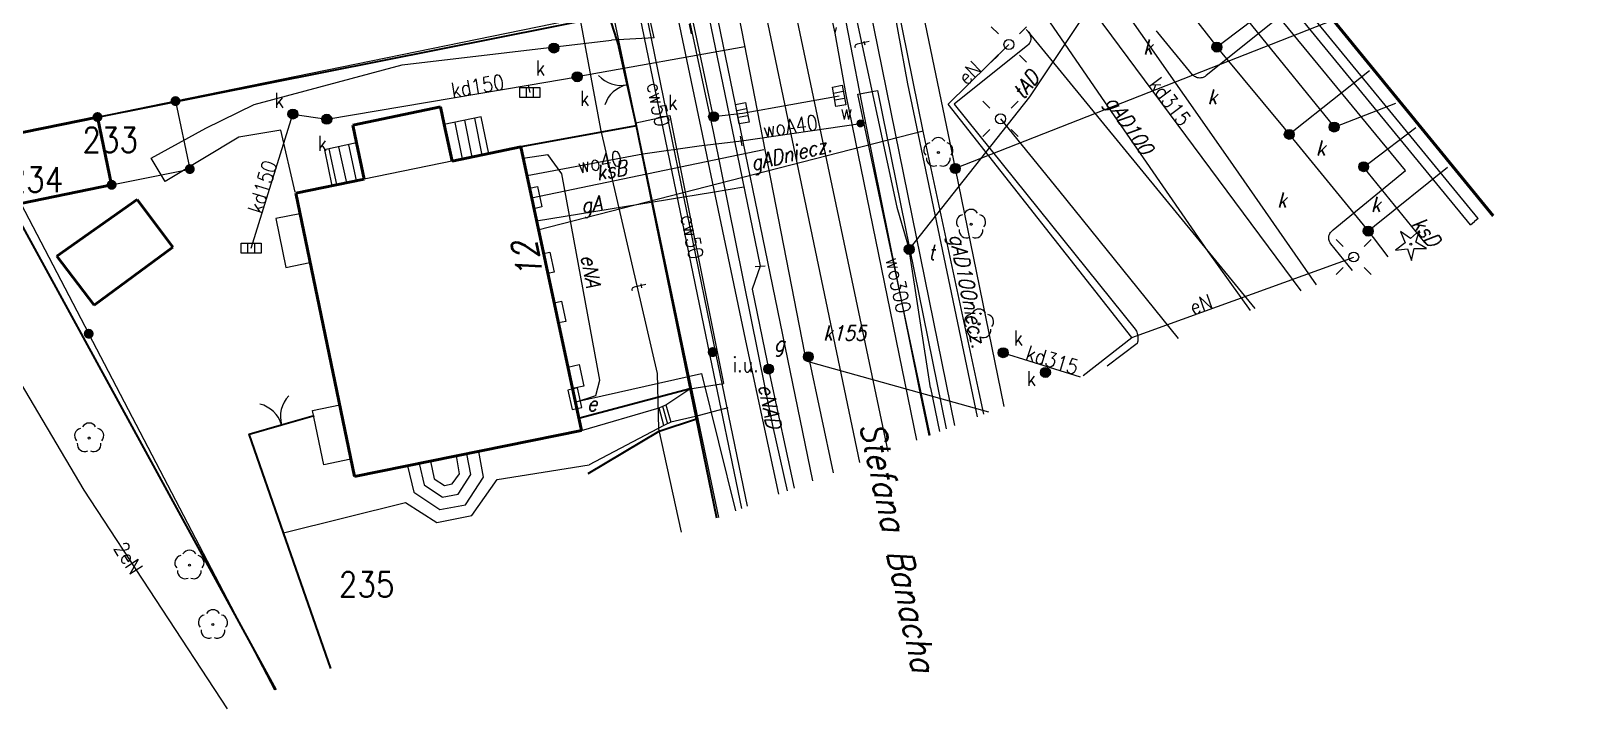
# Model space of a CAD drawing. Header units: metres. Extents: x 6548154 to 6548408, y 5572968 to 5573189.
# Drawn here: x 6548202.4 to 6548280.7, y 5572977.4 to 5573011.4 of the extents above; entities that cross this region are included whole.
import ezdxf
from ezdxf.enums import TextEntityAlignment as Align

# ---------------------------------------------------------------- set-up
doc = ezdxf.new("R2010")
doc.units = ezdxf.units.M
doc.header["$MEASUREMENT"] = 0
for name, color, linetype, lineweight in [('905-Brama w ogrodzeniu', 7, 'Continuous', 15), ('BUIB - Inna budowla', 7, 'Continuous', 15), ('BUUD - Ściana oporowa - symbol', 7, 'Continuous', 15), ('EGBADR_O - Numer porządkowy', 7, 'Continuous', 15), ('EGBB01 - Budynek', 7, 'Continuous', 15), ('EGBC - Część budynku wyodrębniona ze względu na liczbę kondygnacji naziemnych', 7, 'Continuous', 15), ('EGBD - Działka ewidencyjna', 7, 'Continuous', 15), ('EGBD_O - Działka ewidencyjna', 7, 'Continuous', 15), ('EGBP04 - Punkt graniczny niestabilizowany dokładny', 7, 'Continuous', 15), ('EGBP04 - Punkt graniczny stabilizowany trwale dokładny', 7, 'Continuous', 15), ('EGBS - Schody', 7, 'Continuous', 15), ('KTCR - Chodnik', 7, 'Continuous', 15), ('KTJZ - Jezdnia', 7, 'Continuous', 15), ('KTKR - Krawężnik', 7, 'Continuous', 15), ('KTOK - Ogrodzenie trwałe', 7, 'Continuous', 15), ('KTUL01 - Nazwa ulicy', 7, 'Continuous', 15), ('OBOP01 - Drzewo iglaste', 7, 'Continuous', 15), ('OBOP02 - Drzewo liściaste', 7, 'Continuous', 15), ('SUPC - Przewód ciepłowniczy', 7, 'Continuous', 15), ('SUPC_O - Przewód ciepłowniczy - opis', 7, 'Continuous', 15), ('SUPE - Przewód elektroenergetyczny', 7, 'Continuous', 15), ('SUPE_O - Przewód elektroenergetyczny - opis', 7, 'Continuous', 15), ('SUPG - Przewód gazowy', 7, 'Continuous', 15), ('SUPG_O - Przewód gazowy - opis', 7, 'Continuous', 15), ('SUPK - Przewód kanalizacyjny', 7, 'Continuous', 15), ('SUPK_O - Przewód kanalizacyjny - opis', 7, 'Continuous', 15), ('SUPT - Przewód telekomunikacyjny', 7, 'Continuous', 15), ('SUPT_O - Przewód telekomunikacyjny - opis', 7, 'Continuous', 15), ('SUPW - Przewód wodociągowy', 7, 'Continuous', 15), ('SUPW_O - Przewód wodociągowy - opis', 7, 'Continuous', 15), ('SUSM01 - Latarnia', 7, 'Continuous', 15), ('SUSM04_E - Słup', 7, 'Continuous', 15), ('SUUS05 - Kratka ściekowa', 7, 'Continuous', 15), ('SUUS18 - Szafa elektroenergetyczna', 7, 'Continuous', 15), ('SUUS22_G - Właz - opis', 7, 'Continuous', 15), ('SUUS22_G - Właz okrągły', 7, 'Continuous', 15), ('SUUS22_K - Właz - opis', 7, 'Continuous', 15), ('SUUS22_K - Właz okrągły', 7, 'Continuous', 15), ('SUUS22_T - Właz - opis', 7, 'Continuous', 15), ('SUUS22_T - Właz okrągły', 7, 'Continuous', 15), ('SUUS25_W - Zasuwa lub zawór', 7, 'Continuous', 15), ('SUUS25_W - Zasuwa lub zawór - opis', 7, 'Continuous', 15), ('SUUS31 - Inne urządzenie techniczne - opis', 7, 'Continuous', 15), ('SUUS31 - Inne urządzenie techniczne - symbol', 7, 'Continuous', 15), ('SUXG - Punkt zmiany cech lub źródła danych o położeniu przewodu', 7, 'Continuous', 15), ('SUXW - Punkt zmiany cech lub źródła danych o położeniu przewodu', 7, 'Continuous', 15)]:
    doc.layers.add(name, color=color, linetype=linetype, lineweight=lineweight)
doc.styles.get("Standard").update_dxf_attribs({"font": 'txt.shx', "width": 0.75})

# ---------------------------------------------------------------- blocks, each defined once
blk = doc.blocks.new('905')
at = {"color": 0, "linetype": 'Continuous', "lineweight": 15}
for centre, start, end in [((-1.5, 0), 0, 60), ((1.5, 0), 120, 180)]:
    blk.add_arc(centre, 1.5, start, end, dxfattribs=at)
blk = doc.blocks.new('EGBP04_03')
at = {"layer": 'EGBP04 - Punkt graniczny niestabilizowany dokładny', "linetype": 'Continuous', "lineweight": 15}
h = blk.add_hatch(color=7, dxfattribs=at)
edge = h.paths.add_edge_path()
edge.add_arc((0, 0), 0.5, 0, 360)
h = blk.add_hatch(color=96, dxfattribs=at)
edge = h.paths.add_edge_path()
edge.add_arc((0, 0), 0.09, 0, 360)
blk = doc.blocks.new('EGBP04_02')
at = {"layer": 'EGBP04 - Punkt graniczny stabilizowany trwale dokładny', "linetype": 'Continuous', "lineweight": 18}
h = blk.add_hatch(color=7, dxfattribs=at)
edge = h.paths.add_edge_path()
edge.add_arc((0, 0), 0.5, 0, 360)
at = {"layer": 'EGBP04 - Punkt graniczny stabilizowany trwale dokładny', "color": 96, "linetype": 'Continuous', "lineweight": 18}
blk.add_circle((0, 0), 0.5, dxfattribs=at)
blk = doc.blocks.new('OBOP02_01')
at = {"layer": 'OBOP02 - Drzewo liściaste', "color": 96, "linetype": 'Continuous', "lineweight": 18}
blk.add_circle((0, 0), 0.1, dxfattribs=at)
for centre, start, end in [((-0.713292, 0.231763), 102.14713, 221.85287), ((0, 0.75), 30.14713, 149.85287), ((0.713292, 0.231763), 318.14713, 77.85287), ((-0.440839, -0.606763), 174.14713, 293.85287), ((0.440839, -0.606763), 246.14713, 5.85287)]:
    blk.add_arc(centre, 0.75, start, end, dxfattribs=at)
blk = doc.blocks.new('SUSM01')
at = {"layer": 'SUSM01 - Latarnia', "color": 7, "linetype": 'Continuous', "lineweight": 18}
for p, q in [((-1.767767, 1.767767), (-1.06066, 1.06066)), ((1.06066, 1.06066), (1.767767, 1.767767)), ((-1.767767, -1.767767), (-1.06066, -1.06066)), ((1.06066, -1.06066), (1.767767, -1.767767))]:
    blk.add_line(p, q, dxfattribs=at)
blk.add_circle((0, 0), 0.5, dxfattribs=at)
blk = doc.blocks.new('SUSM04_E')
at = {"layer": 'SUSM04_E - Słup', "color": 7, "linetype": 'Continuous', "lineweight": 18}
blk.add_circle((0, 0), 0.5, dxfattribs=at)
blk = doc.blocks.new('OBOP01_01')
at = {"layer": 'OBOP01 - Drzewo iglaste', "color": 96, "linetype": 'Continuous', "lineweight": 18, "flags": 128}
blk.add_lwpolyline([(0.884136, 1.380501), (-0.030797, 0.563971), (-1.031722, 1.272469), (-0.550182, 0.144665), (-1.525693, -0.598437), (-0.307362, -0.458824), (0.088436, -1.619499), (0.354882, -0.422491), (1.581168, -0.415753), (0.525277, 0.207879), (0.884136, 1.380501)], close=True, dxfattribs=at)
at = {"layer": 'OBOP01 - Drzewo iglaste', "color": 96, "linetype": 'Continuous', "lineweight": 18}
blk.add_circle((0, 0), 0.1, dxfattribs=at)
blk = doc.blocks.new('SUUS05')
at = {"layer": 'SUUS05 - Kratka ściekowa', "color": 7, "linetype": 'Continuous', "lineweight": 18, "flags": 128}
blk.add_lwpolyline([(1, 0.5), (1, -0.5), (-1, -0.5), (-1, 0.5), (1, 0.5)], close=True, dxfattribs=at)
for points in [[(-0.35, 0.5), (-0.35, -0.5)], [(0.35, 0.5), (0.35, -0.5)]]:
    blk.add_lwpolyline(points, dxfattribs=at)
blk = doc.blocks.new('SUUS22_01')
at = {"layer": 'SUUS22_K - Właz okrągły', "linetype": 'Continuous', "lineweight": 18}
h = blk.add_hatch(color=7, dxfattribs=at)
edge = h.paths.add_edge_path()
edge.add_arc((0, 0), 0.5, 0, 360)
at = {"layer": 'SUUS22_K - Właz okrągły', "color": 7, "linetype": 'Continuous', "lineweight": 18}
blk.add_circle((0, 0), 0.5, dxfattribs=at)
blk = doc.blocks.new('SUUS25')
at = {"layer": 'SUUS25_W - Zasuwa lub zawór', "linetype": 'Continuous', "lineweight": 15}
h = blk.add_hatch(color=7, dxfattribs=at)
edge = h.paths.add_edge_path()
edge.add_arc((0, 0), 0.4, 0, 360)
blk = doc.blocks.new('SUXX_01_1')
at = {"layer": 'SUXG - Punkt zmiany cech lub źródła danych o położeniu przewodu', "color": 7, "linetype": 'Continuous', "lineweight": 18}
blk.add_line((0, -0.5), (0, 0.5), dxfattribs=at)
blk = doc.blocks.new('SUXX_01_2')
at = {"layer": 'SUXW - Punkt zmiany cech lub źródła danych o położeniu przewodu', "color": 7, "linetype": 'Continuous', "lineweight": 18}
blk.add_line((0, -0.5), (0, 0.5), dxfattribs=at)
blk = doc.blocks.new('SUUS18_01')
at = {"layer": 'SUUS18 - Szafa elektroenergetyczna', "color": 7, "linetype": 'Continuous', "lineweight": 18}
for p, q in [((1, 0.5), (-1, 0.5)), ((-1, 0.5), (-1, -0.5)), ((1, -0.5), (1, 0.5)), ((-1, -0.5), (1, -0.5))]:
    blk.add_line(p, q, dxfattribs=at)
blk = doc.blocks.new('SUUS22_01_2')
at = {"layer": 'SUUS22_T - Właz okrągły', "linetype": 'Continuous', "lineweight": 18}
h = blk.add_hatch(color=7, dxfattribs=at)
edge = h.paths.add_edge_path()
edge.add_arc((0, 0), 0.5, 0, 360)
at = {"layer": 'SUUS22_T - Właz okrągły', "color": 7, "linetype": 'Continuous', "lineweight": 18}
blk.add_circle((0, 0), 0.5, dxfattribs=at)
blk = doc.blocks.new('SUUS22_01_3')
at = {"layer": 'SUUS22_G - Właz okrągły', "linetype": 'Continuous', "lineweight": 18}
h = blk.add_hatch(color=7, dxfattribs=at)
edge = h.paths.add_edge_path()
edge.add_arc((0, 0), 0.5, 0, 360)
at = {"layer": 'SUUS22_G - Właz okrągły', "color": 7, "linetype": 'Continuous', "lineweight": 18}
blk.add_circle((0, 0), 0.5, dxfattribs=at)
blk = doc.blocks.new('SUUS31')
at = {"layer": 'SUUS31 - Inne urządzenie techniczne - symbol', "linetype": 'Continuous', "lineweight": 15}
h = blk.add_hatch(color=7, dxfattribs=at)
edge = h.paths.add_edge_path()
edge.add_arc((0, 0), 0.5, 0, 360)

msp = doc.modelspace()

# ---------------------------------------------------------------- linework, layer by layer
at = {"layer": '905-Brama w ogrodzeniu', "color": 7, "linetype": 'Continuous', "lineweight": 35, "flags": 128}
msp.add_lwpolyline([(6548232.73, 5573006.8), (6548231.87, 5573010.62)], dxfattribs=at)
at = {"layer": 'BUIB - Inna budowla', "color": 7, "linetype": 'Continuous', "lineweight": 18, "flags": 128}
for points in [[(6548227.4, 5573003.52), (6548227.8, 5573003.61), (6548228.02, 5573002.58), (6548227.62, 5573002.49), (6548227.4, 5573003.52)], [(6548228.1, 5573000.25), (6548228.41, 5573000.32), (6548228.63, 5572999.31), (6548228.32, 5572999.24), (6548228.1, 5573000.25)], [(6548228.63, 5572997.77), (6548229, 5572997.85), (6548229.22, 5572996.84), (6548228.85, 5572996.76), (6548228.63, 5572997.77)], [(6548229.32, 5572994.55), (6548229.89, 5572994.67), (6548230.12, 5572993.59), (6548229.55, 5572993.47), (6548229.32, 5572994.55)], [(6548217.88, 5572992.65), (6548218.44, 5572989.93), (6548217.08, 5572989.65), (6548216.52, 5572992.37), (6548217.88, 5572992.65)]]:
    msp.add_lwpolyline(points, close=True, dxfattribs=at)
at = {"layer": 'BUUD - Ściana oporowa - symbol', "color": 0, "linetype": 'Continuous', "lineweight": 18}
for q in [(6548251.34, 5573030), (6548274.785, 5573001.848)]:
    msp.add_line((6548274.592, 5573001.689), q, dxfattribs=at)
at = {"layer": 'BUUD - Ściana oporowa - symbol', "color": 0, "lineweight": 18}
for q in [(6548252.045, 5573029.929), (6548274.785, 5573001.848)]:
    msp.add_line((6548274.978, 5573002.006), q, dxfattribs=at)
at = {"layer": 'EGBB01 - Budynek', "color": 7, "linetype": 'Continuous', "lineweight": 50, "flags": 128}
for points in [[(6548244.44, 5573040.42), (6548275.733, 5573002.133)], [(6548218.53, 5573006.68), (6548222.94, 5573007.61)], [(6548222.94, 5573007.61), (6548223.12, 5573006.72)], [(6548200.21, 5573005.96), (6548205.73, 5573007.09)], [(6548205.73, 5573007.09), (6548206.44, 5573003.69)], [(6548218.72, 5573005.79), (6548218.53, 5573006.68)], [(6548223.12, 5573006.72), (6548223.52, 5573004.88)], [(6548219.1, 5573003.97), (6548218.72, 5573005.79)], [(6548223.52, 5573004.88), (6548226.96, 5573005.59)], [(6548226.96, 5573005.59), (6548230, 5572991.36)], [(6548206.44, 5573003.69), (6548201.88, 5573002.76)], [(6548215.67, 5573003.28), (6548219.1, 5573003.97)], [(6548203.69, 5573000.12), (6548207.72, 5573002.96)], [(6548207.72, 5573002.96), (6548209.51, 5573000.57)], [(6548218.62, 5572989.06), (6548215.67, 5573003.28)], [(6548209.51, 5573000.57), (6548205.56, 5572997.66)], [(6548205.56, 5572997.66), (6548203.69, 5573000.12)], [(6548230, 5572991.36), (6548218.62, 5572989.06)]]:
    msp.add_lwpolyline(points, dxfattribs=at)
at = {"layer": 'EGBC - Część budynku wyodrębniona ze względu na liczbę kondygnacji naziemnych', "color": 7, "linetype": 'Continuous', "lineweight": 18, "flags": 128}
msp.add_lwpolyline([(6548223.59, 5573004.89), (6548219.1, 5573003.97)], dxfattribs=at)
at = {"layer": 'EGBD - Działka ewidencyjna', "color": 96, "linetype": 'Continuous', "lineweight": 18, "flags": 128}
for points in [[(6548324.1, 5573034.1), (6548248.75, 5573004.51)], [(6548244.83, 5573023.35), (6548248.75, 5573004.51)], [(6548231.55, 5573012.36), (6548209.64, 5573007.89)], [(6548231.55, 5573012.36), (6548236.882, 5572987.007)], [(6548209.64, 5573007.89), (6548205.73, 5573007.09)], [(6548209.64, 5573007.89), (6548210.36, 5573004.48)], [(6548200.21, 5573005.96), (6548205.73, 5573007.09)], [(6548206.44, 5573003.69), (6548210.36, 5573004.48)], [(6548248.75, 5573004.51), (6548251.183, 5572992.575)], [(6548201.88, 5573002.76), (6548206.44, 5573003.69)], [(6548201.88, 5573002.76), (6548205.29, 5572996.22)], [(6548214.623, 5572978.341), (6548205.29, 5572996.22)]]:
    msp.add_lwpolyline(points, dxfattribs=at)
at = {"layer": 'EGBS - Schody', "color": 7, "linetype": 'Continuous', "lineweight": 18}
for p, q in [((6548224.97, 5573007.1), (6548223.12, 5573006.72)), ((6548223.12, 5573006.72), (6548223.52, 5573004.88)), ((6548223.65, 5573006.82), (6548224.02, 5573004.99)), ((6548224.14, 5573006.93), (6548224.51, 5573005.08)), ((6548224.63, 5573007.03), (6548225, 5573005.18)), ((6548225.35, 5573005.25), (6548224.97, 5573007.1)), ((6548218.72, 5573005.79), (6548217.11, 5573005.45)), ((6548217.11, 5573005.45), (6548217.49, 5573003.64)), ((6548217.33, 5573005.49), (6548217.72, 5573003.7)), ((6548217.82, 5573005.6), (6548218.21, 5573003.79)), ((6548218.31, 5573005.7), (6548218.7, 5573003.9)), ((6548219.1, 5573003.97), (6548218.72, 5573005.79)), ((6548223.52, 5573004.88), (6548225.35, 5573005.25)), ((6548217.49, 5573003.64), (6548219.1, 5573003.97)), ((6548215.88, 5573002.24), (6548214.67, 5573002)), ((6548214.67, 5573002), (6548215.17, 5572999.55)), ((6548216.38, 5572999.8), (6548215.88, 5573002.24)), ((6548215.17, 5572999.55), (6548216.38, 5572999.8)), ((6548233.9, 5572992.5), (6548234.23, 5572992.66)), ((6548234.06, 5572992.58), (6548234.31, 5572991.7)), ((6548234.23, 5572992.66), (6548234.49, 5572991.78)), ((6548234.13, 5572991.61), (6548233.9, 5572992.5)), ((6548234.49, 5572991.78), (6548234.13, 5572991.61)), ((6548224.45, 5572989.16), (6548224.26, 5572990.2)), ((6548225.08, 5572989.03), (6548224.85, 5572990.32)), ((6548221.28, 5572989.6), (6548221.59, 5572988.28)), ((6548221.87, 5572989.72), (6548222.12, 5572988.65)), ((6548222.43, 5572989.83), (6548222.61, 5572988.95)), ((6548223.89, 5572989.19), (6548223.74, 5572990.09)), ((6548222.12, 5572988.65), (6548223.03, 5572988.03)), ((6548222.61, 5572988.95), (6548223.13, 5572988.61)), ((6548223.13, 5572988.61), (6548223.52, 5572988.69)), ((6548223.52, 5572988.69), (6548223.89, 5572989.19)), ((6548223.82, 5572988.18), (6548224.45, 5572989.16)), ((6548224.19, 5572987.64), (6548225.08, 5572989.03)), ((6548221.59, 5572988.28), (6548222.9, 5572987.4)), ((6548223.02, 5572988.03), (6548223.82, 5572988.18)), ((6548222.9, 5572987.4), (6548224.19, 5572987.64))]:
    msp.add_line(p, q, dxfattribs=at)
at = {"layer": 'KTCR - Chodnik', "color": 7, "linetype": 'Continuous', "lineweight": 18, "flags": 128}
for points in [[(6548233.65, 5573011.06), (6548228.9, 5573032.17), (6548227.33, 5573031.72)], [(6548245.39, 5573014.06), (6548246.36, 5573008.76), (6548249.845, 5572992.054)], [(6548233.65, 5573011.06), (6548231.5, 5573010.95)], [(6548247.482, 5572991.134), (6548243.86, 5573008.24), (6548244.84, 5573008.42)], [(6548244.84, 5573008.42), (6548248.297, 5572991.451)], [(6548232.73, 5573006.8), (6548234.44, 5573007.17), (6548237.12, 5572993.72)], [(6548230, 5572991.36), (6548233.9, 5572992.5), (6548234.23, 5572992.66), (6548235.43, 5572993.46), (6548237.12, 5572993.72)], [(6548237.35, 5572992.51), (6548235.72, 5572992.07), (6548234.49, 5572991.78), (6548234.13, 5572991.61), (6548230.38, 5572989.64)], [(6548215.06, 5572986.23), (6548221.18, 5572987.75), (6548222.75, 5572986.76), (6548224.5, 5572987.1), (6548225.78, 5572988.91), (6548230.38, 5572989.64)]]:
    msp.add_lwpolyline(points, dxfattribs=at)
at = {"layer": 'KTJZ - Jezdnia', "color": 7, "linetype": 'Continuous', "lineweight": 18, "flags": 128}
for points in [[(6548242.72, 5573011.29), (6548240.77, 5573020.24)], [(6548263.781, 5572997.48), (6548252.41, 5573011.38)], [(6548215.65, 5573003.33), (6548214.92, 5573006.43), (6548212.81, 5573006.08), (6548209.13, 5573003.86), (6548208.42, 5573005.02), (6548211.17, 5573006.54), (6548213.59, 5573007.72), (6548221.01, 5573009.71), (6548231.5, 5573010.95)]]:
    msp.add_lwpolyline(points, dxfattribs=at)
at = {"layer": 'KTKR - Krawężnik', "color": 7, "linetype": 'Continuous', "lineweight": 25, "flags": 128}
for points in [[(6548209.801, 5573144.595), (6548212.23, 5573132.49), (6548213.21, 5573127.64), (6548215.7, 5573115.35), (6548217.46, 5573105.8), (6548223.02, 5573079.32), (6548229.56, 5573047.43), (6548235.45, 5573018.72), (6548241.592, 5572988.841)], [(6548268.674, 5572999.385), (6548267.58, 5573000.73), (6548267.55, 5573000.78), (6548267.52, 5573000.84), (6548267.5, 5573000.89), (6548267.48, 5573000.95), (6548267.48, 5573001.01), (6548267.48, 5573001.08), (6548267.49, 5573001.14), (6548267.51, 5573001.2), (6548267.54, 5573001.25), (6548267.57, 5573001.3), (6548267.61, 5573001.35), (6548267.65, 5573001.39), (6548267.7, 5573001.43), (6548271.32, 5573004.41), (6548265, 5573012.1), (6548261.33, 5573009.17), (6548261.28, 5573009.13), (6548261.24, 5573009.1), (6548261.18, 5573009.08), (6548261.13, 5573009.06), (6548261.07, 5573009.05), (6548261.01, 5573009.04), (6548260.95, 5573009.05), (6548260.89, 5573009.06), (6548260.84, 5573009.08), (6548260.79, 5573009.1), (6548260.74, 5573009.13), (6548260.69, 5573009.17), (6548260.65, 5573009.21), (6548258.91, 5573011.33), (6548258.87, 5573011.37), (6548258.84, 5573011.42)], [(6548242.72, 5573011.29), (6548242.8, 5573011.59)], [(6548252.3, 5573011.48), (6548252.41, 5573011.38), (6548252.44, 5573011.34), (6548252.47, 5573011.29), (6548252.49, 5573011.24), (6548252.51, 5573011.19), (6548252.52, 5573011.14), (6548252.53, 5573011.09), (6548252.53, 5573011.03), (6548252.53, 5573010.98), (6548252.52, 5573010.92), (6548252.5, 5573010.87), (6548252.48, 5573010.82), (6548252.45, 5573010.78), (6548252.42, 5573010.73), (6548252.39, 5573010.69), (6548248.7, 5573007.73), (6548257.77, 5572996.45), (6548257.8, 5572996.4), (6548257.83, 5572996.35), (6548257.85, 5572996.3), (6548257.87, 5572996.24), (6548257.89, 5572996.19), (6548257.9, 5572996.13), (6548257.91, 5572996.07), (6548257.91, 5572996.02), (6548257.91, 5572995.96), (6548257.91, 5572995.9), (6548257.9, 5572995.84), (6548257.89, 5572995.79), (6548257.87, 5572995.73), (6548256.358, 5572994.59)], [(6548246.818, 5572990.876), (6548243.3, 5573008.12), (6548242.72, 5573011.29)]]:
    msp.add_lwpolyline(points, dxfattribs=at)
at = {"layer": 'KTOK - Ogrodzenie trwałe', "color": 7, "linetype": 'Continuous', "lineweight": 35, "flags": 128}
for points in [[(6548205.73, 5573007.09), (6548231.37, 5573012.18)], [(6548231.37, 5573012.18), (6548231.87, 5573010.62)], [(6548232.76, 5573006.65), (6548226.96, 5573005.59)], [(6548236.796, 5572986.974), (6548235.51, 5572993.24), (6548232.73, 5573006.8)], [(6548201.4, 5573002.64), (6548214.679, 5572978.362)], [(6548229.86, 5572991.99), (6548235.46, 5572993.47)], [(6548217.433, 5572979.435), (6548215.06, 5572986.23), (6548213.33, 5572991.18), (6548214.96, 5572991.65), (6548216.59, 5572992.12)], [(6548230.34, 5572989.21), (6548233.9, 5572991.34), (6548235.77, 5572991.96)]]:
    msp.add_lwpolyline(points, dxfattribs=at)
at = {"layer": 'SUPC - Przewód ciepłowniczy', "color": 212, "linetype": 'Continuous', "lineweight": 18, "flags": 128}
for points in [[(6548238.044, 5572987.46), (6548236.46, 5572995.11), (6548232.41, 5573014.73), (6548232.3, 5573015.26), (6548232.17, 5573015.76), (6548231.97, 5573016.66), (6548231.85, 5573017.28)], [(6548238.33, 5572987.571), (6548236.76, 5572995.18), (6548232.8, 5573014.55), (6548232.69, 5573015.04), (6548232.56, 5573015.54), (6548232.23, 5573017.03), (6548232.15, 5573017.39)]]:
    msp.add_lwpolyline(points, dxfattribs=at)
at = {"layer": 'SUPE - Przewód elektroenergetyczny', "color": 1, "linetype": 'Continuous', "lineweight": 18, "flags": 128}
for points in [[(6548224.52, 5573061.62), (6548225.94, 5573054.09), (6548227.55, 5573046.05), (6548228.43, 5573045.67), (6548228.75, 5573045.53), (6548228.46, 5573045.33), (6548227.82, 5573044.89), (6548232.74, 5573022.14), (6548234.76, 5573013.25), (6548235.07, 5573012.78), (6548235.28, 5573012.49), (6548235.06, 5573012.22), (6548234.85, 5573011.97), (6548238.28, 5572995.63), (6548239.883, 5572988.176)], [(6548171.706, 5573014.714), (6548174.81, 5573017.16), (6548179.09, 5573020.5), (6548183.51, 5573023.95), (6548189.71, 5573018.73), (6548197.31, 5573006.75), (6548197.32, 5573004.55), (6548197.92, 5573001.87), (6548200.22, 5572996.51), (6548205.04, 5572988.37), (6548212.23, 5572977.409)], [(6548257.6, 5572996.04), (6548248.4, 5573007.74), (6548251.44, 5573010.73)], [(6548251.02, 5573007), (6548253.92, 5573003.43), (6548259.929, 5572995.98)], [(6548227.07, 5573005.03), (6548228.31, 5573005.21)], [(6548229.66, 5572992.77), (6548230.73, 5572993.12), (6548230.92, 5572993.89), (6548229.02, 5573004.24), (6548228.31, 5573005.21)], [(6548255.16, 5572994.124), (6548257.6, 5572996.04), (6548268.73, 5573000.07)], [(6548229.7, 5572992.81), (6548236.02, 5572994.23), (6548237.722, 5572987.334)]]:
    msp.add_lwpolyline(points, dxfattribs=at)
at = {"layer": 'SUPG - Przewód gazowy', "color": 52, "linetype": 'Continuous', "lineweight": 18, "flags": 128}
for points in [[(6548250.18, 5572992.184), (6548249.95, 5572993.28), (6548247.13, 5573006.38), (6548243, 5573026.87), (6548235.48, 5573063.37), (6548231.88, 5573080.58), (6548229.14, 5573093.7), (6548222.02, 5573126.56), (6548221.17, 5573130.45), (6548217.645, 5573147.421)], [(6548231.74, 5573034.17), (6548234.26, 5573022.38), (6548237.3, 5573007.75), (6548238.97, 5572999.61)], [(6548252.33, 5573030.67), (6548244.79, 5573024.5), (6548255.9, 5573008.34), (6548261.42, 5573000.34), (6548263.54, 5572997.386)], [(6548247.13, 5573006.38), (6548227.82, 5573001.42)], [(6548227.75, 5573001.89), (6548236.58, 5573003.33), (6548238.15, 5573003.59)], [(6548238.97, 5572999.61), (6548238.56, 5572998.45), (6548239.31, 5572994.8), (6548239.39, 5572994.45)], [(6548239.39, 5572994.45), (6548239.45, 5572994.12), (6548240.661, 5572988.479)]]:
    msp.add_lwpolyline(points, dxfattribs=at)
at = {"layer": 'SUPK - Przewód kanalizacyjny', "color": 36, "linetype": 'Continuous', "lineweight": 18, "flags": 128}
for points in [[(6548212.674, 5573145.63), (6548218.66, 5573116.79), (6548224.93, 5573086.31), (6548230.41, 5573059.35), (6548233.23, 5573047.97), (6548233.78, 5573045.37), (6548245.37, 5572990.312)], [(6548243.966, 5572989.765), (6548231.84, 5573047.74), (6548227.96, 5573064.27), (6548225.66, 5573075.08), (6548219.34, 5573106.15), (6548213.24, 5573135.95), (6548211.372, 5573145.161)], [(6548229.06, 5573053.9), (6548229.19, 5573053.26), (6548237.18, 5573015.75), (6548237.24, 5573015.49), (6548241.18, 5572995.25), (6548241.21, 5572995.09)], [(6548242.35, 5573039.14), (6548253.42, 5573024.27), (6548253.67, 5573023.95), (6548253.92, 5573023.64), (6548267.5, 5573006.9), (6548267.75, 5573006.59)], [(6548229.91, 5573038.6), (6548229.99, 5573038.22), (6548236.6, 5573007.09)], [(6548241.37, 5573036.42), (6548241.61, 5573036.1), (6548250.27, 5573024.95), (6548250.51, 5573024.64), (6548250.77, 5573024.33), (6548254.02, 5573020.47), (6548254.28, 5573020.18), (6548254.53, 5573019.86), (6548257.77, 5573015.87), (6548258.02, 5573015.56), (6548258.26, 5573015.24), (6548261.63, 5573010.92), (6548261.87, 5573010.6), (6548262.12, 5573010.3), (6548265.24, 5573006.53), (6548265.5, 5573006.22), (6548265.75, 5573005.91), (6548269.21, 5573001.68), (6548269.46, 5573001.37), (6548269.7, 5573001.05), (6548270.444, 5573000.074)], [(6548254.08, 5573014.56), (6548266.082, 5572998.376)], [(6548261.87, 5573010.6), (6548262.19, 5573010.85), (6548266.02, 5573013.76)], [(6548238.19, 5573010.62), (6548229.79, 5573009.11)], [(6548217.23, 5573006.98), (6548227.33, 5573008.69), (6548229.79, 5573009.11)], [(6548265.5, 5573006.22), (6548265.81, 5573006.48), (6548269.53, 5573009.42)], [(6548227.33, 5573008.69), (6548227.41, 5573008.32)], [(6548236.63, 5573007.11), (6548238.07, 5573007.28), (6548242.92, 5573008.15)], [(6548267.75, 5573006.59), (6548268.13, 5573006.73), (6548270.85, 5573007.79)], [(6548213.43, 5573000.51), (6548215.53, 5573007.24)], [(6548215.53, 5573007.24), (6548217.23, 5573006.98)], [(6548269.23, 5573004.6), (6548269.56, 5573004.83), (6548271.84, 5573006.56)], [(6548227.5, 5573003.03), (6548239.15, 5573005.46)], [(6548272.304, 5573000.798), (6548269.47, 5573004.27), (6548269.23, 5573004.6)], [(6548269.46, 5573001.37), (6548269.78, 5573001.63), (6548273.44, 5573004.58)], [(6548241.38, 5572995.07), (6548242.629, 5572989.245)], [(6548251.15, 5572995.27), (6548255.009, 5572994.065)], [(6548250.435, 5572992.284), (6548241.63, 5572994.75), (6548241.25, 5572994.86)]]:
    msp.add_lwpolyline(points, dxfattribs=at)
at = {"layer": 'SUPT - Przewód telekomunikacyjny', "color": 30, "linetype": 'Continuous', "lineweight": 18, "flags": 128}
for points in [[(6548227.82, 5573128.64), (6548231.41, 5573112.16), (6548236.77, 5573085.05), (6548238.39, 5573077.13), (6548239.89, 5573069.77), (6548240.58, 5573067.28), (6548236.83, 5573066.77), (6548233.31, 5573066.17), (6548234.57, 5573059.92), (6548235.57, 5573053.41), (6548238.4, 5573037.14), (6548245.82, 5573002.57), (6548246.44, 5573000.45)], [(6548247.5, 5572993.51), (6548246.44, 5573000.45), (6548252.49, 5573008.11), (6548259.62, 5573018.81), (6548259.82, 5573019.1)], [(6548223.66, 5573015.92), (6548224.13, 5573014.73), (6548229.8, 5573012.68), (6548230.96, 5573006.49), (6548233.8, 5572994.23), (6548233.87, 5572991.45), (6548234.994, 5572986.272)], [(6548247.5, 5572993.51), (6548247.95, 5572991.316)]]:
    msp.add_lwpolyline(points, dxfattribs=at)
at = {"layer": 'SUPW - Przewód wodociągowy', "color": 5, "linetype": 'Continuous', "lineweight": 18, "flags": 128}
for points in [[(6548217.207, 5573147.263), (6548221.14, 5573127.21), (6548225.23, 5573107.49), (6548225.46, 5573106.4), (6548227.21, 5573097.51), (6548229.85, 5573084.36), (6548234.24, 5573062.44), (6548241.03, 5573030.12), (6548244.01, 5573014.76), (6548248.709, 5572991.612)], [(6548247.435, 5572991.116), (6548246.92, 5572993.6), (6548244.3, 5573006.62), (6548242.25, 5573017.13), (6548238.41, 5573034.76), (6548233.61, 5573057.67), (6548233.5, 5573058.27), (6548232.59, 5573063.27), (6548227.38, 5573089.87), (6548223.35, 5573110.63), (6548220.21, 5573126.86), (6548217.63, 5573139.63), (6548217.42, 5573140.79)], [(6548225.99, 5573055.95), (6548226.04, 5573055.71), (6548227.57, 5573048.33), (6548230.96, 5573032.38), (6548232.33, 5573026.28), (6548232.65, 5573024.89), (6548234.77, 5573014.97), (6548236.62, 5573006.28), (6548239.59, 5572991.61), (6548240.317, 5572988.345)], [(6548255.3, 5573026.85), (6548250.34, 5573023.05), (6548250.23, 5573022.66), (6548250.43, 5573022.19), (6548253.66, 5573017.56), (6548262.41, 5573005.04), (6548266.851, 5572998.675)], [(6548238.02, 5573005.89), (6548243.99, 5573006.77), (6548244.26, 5573006.81)], [(6548227.27, 5573004.15), (6548233.08, 5573005.24), (6548235.91, 5573005.64), (6548238.02, 5573005.89)]]:
    msp.add_lwpolyline(points, dxfattribs=at)

# ---------------------------------------------------------------- block references
at = {"layer": '905-Brama w ogrodzeniu', "color": 7, "linetype": 'Continuous', "lineweight": 35}
for p, rotation in [((6548232.29, 5573008.71), 101.997), ((6548214.96, 5572991.65), 16.085)]:
    msp.add_blockref('905', p, dxfattribs=dict(at, rotation=rotation))
at = {"layer": 'EGBP04 - Punkt graniczny niestabilizowany dokładny', "color": 7, "linetype": 'Continuous', "lineweight": 15, "xscale": 0.5, "yscale": 0.5, "zscale": 0.5}
for p in [(6548209.64, 5573007.89), (6548205.73, 5573007.09), (6548210.36, 5573004.48), (6548206.44, 5573003.69), (6548205.29, 5572996.22)]:
    msp.add_blockref('EGBP04_03', p, dxfattribs=at)
at = {"layer": 'EGBP04 - Punkt graniczny stabilizowany trwale dokładny', "color": 96, "linetype": 'Continuous', "lineweight": 18, "xscale": 0.5, "yscale": 0.5, "zscale": 0.5}
msp.add_blockref('EGBP04_02', (6548248.75, 5573004.51), dxfattribs=at)
at = {"layer": 'OBOP01 - Drzewo iglaste', "color": 96, "linetype": 'Continuous', "lineweight": 18, "xscale": 0.5, "yscale": 0.5, "zscale": 0.5}
msp.add_blockref('OBOP01_01', (6548271.59, 5573000.71), dxfattribs=at)
at = {"layer": 'OBOP02 - Drzewo liściaste', "color": 96, "linetype": 'Continuous', "lineweight": 18, "xscale": 0.5, "yscale": 0.5, "zscale": 0.5}
for p in [(6548247.9, 5573005.31), (6548249.54, 5573001.71), (6548249.94, 5572996.71), (6548205.31, 5572990.99), (6548210.34, 5572984.61), (6548211.52, 5572981.63)]:
    msp.add_blockref('OBOP02_01', p, dxfattribs=at)
at = {"layer": 'SUSM01 - Latarnia', "color": 7, "linetype": 'Continuous', "lineweight": 18, "xscale": 0.5, "yscale": 0.5, "zscale": 0.5, "rotation": 56.121}
msp.add_blockref('SUSM01', (6548235.28, 5573012.49), dxfattribs=at)
at = {"layer": 'SUSM01 - Latarnia', "color": 7, "linetype": 'Continuous', "lineweight": 18, "xscale": 0.5, "yscale": 0.5, "zscale": 0.5}
for p in [(6548251.44, 5573010.73), (6548251.02, 5573007), (6548268.73, 5573000.07)]:
    msp.add_blockref('SUSM01', p, dxfattribs=at)
at = {"layer": 'SUSM04_E - Słup', "color": 7, "linetype": 'Continuous', "lineweight": 18, "xscale": 0.5, "yscale": 0.5, "zscale": 0.5}
for p in [(6548251.44, 5573010.73), (6548251.02, 5573007), (6548268.73, 5573000.07)]:
    msp.add_blockref('SUSM04_E', p, dxfattribs=at)
at = {"layer": 'SUUS05 - Kratka ściekowa', "color": 7, "linetype": 'Continuous', "lineweight": 18, "xscale": 0.5, "yscale": 0.5, "zscale": 0.5}
for p in [(6548227.41, 5573008.32), (6548213.43, 5573000.51)]:
    msp.add_blockref('SUUS05', p, dxfattribs=at)
for p, rotation in [((6548242.92, 5573008.15), 280.397), ((6548238.07, 5573007.28), 280.66)]:
    msp.add_blockref('SUUS05', p, dxfattribs=dict(at, rotation=rotation))
at = {"layer": 'SUUS18 - Szafa elektroenergetyczna', "color": 7, "linetype": 'Continuous', "lineweight": 18, "xscale": 0.5, "yscale": 0.5, "zscale": 0.5, "rotation": 282.089}
msp.add_blockref('SUUS18_01', (6548229.67, 5572992.96), dxfattribs=at)
at = {"layer": 'SUUS22_G - Właz okrągły', "color": 7, "linetype": 'Continuous', "lineweight": 18, "xscale": 0.5, "yscale": 0.5, "zscale": 0.5, "rotation": 280.961}
msp.add_blockref('SUUS22_01_3', (6548239.39, 5572994.45), dxfattribs=at)
at = {"layer": 'SUUS22_K - Właz okrągły', "color": 7, "linetype": 'Continuous', "lineweight": 18, "xscale": 0.5, "yscale": 0.5, "zscale": 0.5}
for p in [(6548228.62, 5573010.55), (6548261.87, 5573010.6), (6548229.79, 5573009.11), (6548236.63, 5573007.11), (6548267.75, 5573006.59), (6548265.5, 5573006.22), (6548269.23, 5573004.6), (6548269.46, 5573001.37), (6548251.15, 5572995.27), (6548253.27, 5572994.28)]:
    msp.add_blockref('SUUS22_01', p, dxfattribs=at)
for p, rotation in [((6548215.53, 5573007.24), 72.67), ((6548217.23, 5573006.98), 351.304), ((6548241.38, 5572995.07), 191.382)]:
    msp.add_blockref('SUUS22_01', p, dxfattribs=dict(at, rotation=rotation))
at = {"layer": 'SUUS22_T - Właz okrągły', "color": 7, "linetype": 'Continuous', "lineweight": 18, "xscale": 0.5, "yscale": 0.5, "zscale": 0.5, "rotation": 280.981}
msp.add_blockref('SUUS22_01_2', (6548246.44, 5573000.45), dxfattribs=at)
at = {"layer": 'SUUS25_W - Zasuwa lub zawór', "color": 7, "linetype": 'Continuous', "lineweight": 15, "xscale": 0.5, "yscale": 0.5, "zscale": 0.5, "rotation": 8.385}
msp.add_blockref('SUUS25', (6548243.99, 5573006.77), dxfattribs=at)
at = {"layer": 'SUUS31 - Inne urządzenie techniczne - symbol', "color": 7, "linetype": 'Continuous', "lineweight": 15, "xscale": 0.5, "yscale": 0.5, "zscale": 0.5}
msp.add_blockref('SUUS31', (6548236.58, 5572995.3), dxfattribs=at)
at = {"layer": 'SUXG - Punkt zmiany cech lub źródła danych o położeniu przewodu', "color": 7, "linetype": 'Continuous', "lineweight": 18, "xscale": 0.5, "yscale": 0.5, "zscale": 0.5, "rotation": 273.457}
msp.add_blockref('SUXX_01_1', (6548238.97, 5572999.61), dxfattribs=at)
at = {"layer": 'SUXW - Punkt zmiany cech lub źródła danych o położeniu przewodu', "color": 7, "linetype": 'Continuous', "lineweight": 18, "xscale": 0.5, "yscale": 0.5, "zscale": 0.5, "rotation": 8.385}
msp.add_blockref('SUXX_01_2', (6548238.02, 5573005.89), dxfattribs=at)

# ---------------------------------------------------------------- texts
at = {"layer": 'EGBADR_O - Numer porządkowy', "color": 7, "linetype": 'Continuous', "lineweight": 25, "oblique": 15, "width": 0.87}
msp.add_text('12', height=1.25, rotation=101.678, dxfattribs=at).set_placement((6548227.91, 5573000.02), align=Align.CENTER)
at = {"layer": 'EGBD_O - Działka ewidencyjna', "color": 96, "linetype": 'Continuous', "lineweight": 25, "width": 0.87}
for s, p in [('233', (6548204.97, 5573005.32)), ('234', (6548201.22, 5573003.33)), ('235', (6548217.83, 5572983.02))]:
    msp.add_text(s, height=1.25, dxfattribs=at).set_placement(p)
at = {"layer": 'KTUL01 - Nazwa ulicy', "color": 7, "linetype": 'Continuous', "lineweight": 25, "oblique": 15, "width": 0.87}
msp.add_text('Stefana Banacha', height=1.25, rotation=281.969, dxfattribs=at).set_placement((6548243.96, 5572991.64))
at = {"layer": 'SUPC_O - Przewód ciepłowniczy - opis', "color": 212, "linetype": 'Continuous', "lineweight": 18, "width": 0.87}
for rotation, p in [(281.663, (6548233.63, 5573008.82)), (281.554, (6548235.33, 5573002.18))]:
    msp.add_text('cw50', height=0.75, rotation=rotation, dxfattribs=at).set_placement(p, align=Align.MIDDLE_LEFT)
at = {"layer": 'SUPE_O - Przewód elektroenergetyczny - opis', "color": 1, "linetype": 'Continuous', "lineweight": 18, "width": 0.87}
for rotation, p in [(44.525, (6548249.33, 5573008.65)), (19.905, (6548260.67, 5572997.15))]:
    msp.add_text('eN', height=0.75, rotation=rotation, dxfattribs=at).set_placement(p)
at = {"layer": 'SUPE_O - Przewód elektroenergetyczny - opis', "color": 1, "linetype": 'Continuous', "lineweight": 18, "oblique": 15, "width": 0.87}
for s, rotation, p in [('eNA', 279.677, (6548230.71, 5573000.24)), ('eNAD', 281.345, (6548239.6, 5572993.75))]:
    msp.add_text(s, height=0.75, rotation=rotation, dxfattribs=at).set_placement(p, align=Align.TOP_LEFT)
at = {"layer": 'SUPE_O - Przewód elektroenergetyczny - opis', "color": 1, "linetype": 'Continuous', "lineweight": 18, "width": 0.87}
msp.add_text('2eN', height=0.75, rotation=303.265, dxfattribs=at).set_placement((6548206.81, 5572985.67), align=Align.MIDDLE_LEFT)
at = {"layer": 'SUPG_O - Przewód gazowy - opis', "color": 52, "linetype": 'Continuous', "lineweight": 18, "oblique": 15, "width": 0.87}
for s, rotation, p in [('gAD100', 304.606, (6548256.24, 5573007.84)), ('gA', 9.262, (6548230.04, 5573002.26))]:
    msp.add_text(s, height=0.75, rotation=rotation, dxfattribs=at).set_placement(p)
for s, rotation, p in [('gADniecz.', 13.687, (6548238.41, 5573005.12)), ('gAD100niecz.', 281.424, (6548249.19, 5573001.29))]:
    msp.add_text(s, height=0.75, rotation=rotation, dxfattribs=at).set_placement(p, align=Align.TOP_LEFT)
at = {"layer": 'SUPK_O - Przewód kanalizacyjny - opis', "color": 36, "linetype": 'Continuous', "lineweight": 18, "width": 0.87}
for s, rotation, p in [('kd150', 9.61, (6548223.53, 5573008.05)), ('kd315', 306.559, (6548258.42, 5573008.71)), ('kd150', 72.67, (6548213.96, 5573002.2)), ('kd315', 342.657, (6548252.22, 5572994.94))]:
    msp.add_text(s, height=0.75, rotation=rotation, dxfattribs=at).set_placement(p)
at = {"layer": 'SUPK_O - Przewód kanalizacyjny - opis', "color": 36, "linetype": 'Continuous', "lineweight": 18, "oblique": 15, "width": 0.87}
for s, rotation, p in [('ksB', 11.04, (6548230.67, 5573004.64)), ('ksD', 306.741, (6548272.22, 5573002.18))]:
    msp.add_text(s, height=0.75, rotation=rotation, dxfattribs=at).set_placement(p, align=Align.TOP_LEFT)
at = {"layer": 'SUPT_O - Przewód telekomunikacyjny - opis', "color": 30, "linetype": 'Continuous', "lineweight": 18, "width": 0.87}
msp.add_text('t', height=0.75, rotation=282.114, dxfattribs=at).set_placement((6548244.03, 5573010.93), align=Align.MIDDLE_LEFT)
at = {"layer": 'SUPT_O - Przewód telekomunikacyjny - opis', "color": 30, "linetype": 'Continuous', "lineweight": 18, "oblique": 15, "width": 0.87}
msp.add_text('tAD', height=0.75, rotation=52.861, dxfattribs=at).set_placement((6548251.56, 5573008.36), align=Align.TOP_LEFT)
at = {"layer": 'SUPT_O - Przewód telekomunikacyjny - opis', "color": 30, "linetype": 'Continuous', "lineweight": 18, "width": 0.87}
msp.add_text('t', height=0.75, rotation=283.043, dxfattribs=at).set_placement((6548232.474, 5572998.664))
at = {"layer": 'SUPW_O - Przewód wodociągowy - opis', "color": 5, "linetype": 'Continuous', "lineweight": 18, "width": 0.87}
msp.add_text('woA40', height=0.75, rotation=8.385, dxfattribs=at).set_placement((6548239.16, 5573006.06))
for s, rotation, p in [('wo40', 10.619, (6548229.81, 5573004.63)), ('wo300', 281.377, (6548245.62, 5573000.04))]:
    msp.add_text(s, height=0.75, rotation=rotation, dxfattribs=at).set_placement(p, align=Align.MIDDLE_LEFT)
at = {"layer": 'SUUS18 - Szafa elektroenergetyczna', "color": 7, "linetype": 'Continuous', "lineweight": 18, "oblique": 15, "width": 0.87}
msp.add_text('e', height=0.75, dxfattribs=at).set_placement((6548230.28, 5572992.34))
at = {"layer": 'SUUS22_G - Właz - opis', "color": 7, "linetype": 'Continuous', "lineweight": 18, "oblique": 15, "width": 0.87}
msp.add_text('g', height=0.75, dxfattribs=at).set_placement((6548239.66, 5572996.09), align=Align.TOP_LEFT)
at = {"layer": 'SUUS22_K - Właz - opis', "color": 7, "linetype": 'Continuous', "lineweight": 18, "oblique": 15, "width": 0.87}
for s, p in [('k', (6548258.17, 5573010.98)), ('k', (6548261.4, 5573008.48)), ('k', (6548266.84, 5573005.91)), ('k', (6548264.89, 5573003.31)), ('k', (6548269.6, 5573003.09)), ('k155', (6548242.12, 5572996.63))]:
    msp.add_text(s, height=0.75, dxfattribs=at).set_placement(p, align=Align.TOP_LEFT)
at = {"layer": 'SUUS22_K - Właz - opis', "color": 7, "linetype": 'Continuous', "lineweight": 18, "width": 0.87}
msp.add_text('k', height=0.75, dxfattribs=at).set_placement((6548227.94, 5573009.17), align=Align.CENTER)
for p in [(6548214.6, 5573007.56), (6548229.92, 5573007.65), (6548234.34, 5573007.45), (6548234.34, 5573007.45), (6548216.76, 5573005.39), (6548251.67, 5572995.63), (6548252.32, 5572993.6)]:
    msp.add_text('k', height=0.75, dxfattribs=at).set_placement(p)
at = {"layer": 'SUUS22_T - Właz - opis', "color": 7, "linetype": 'Continuous', "lineweight": 18, "oblique": 15, "width": 0.87}
msp.add_text('t', height=0.75, dxfattribs=at).set_placement((6548247.39, 5573000.68), align=Align.TOP_LEFT)
at = {"layer": 'SUUS25_W - Zasuwa lub zawór - opis', "color": 7, "linetype": 'Continuous', "lineweight": 18, "width": 0.87}
msp.add_text('w', height=0.75, dxfattribs=at).set_placement((6548242.98, 5573006.97))
at = {"layer": 'SUUS31 - Inne urządzenie techniczne - opis', "color": 7, "linetype": 'Continuous', "lineweight": 18, "width": 0.87}
msp.add_text('i.u.', height=0.75, dxfattribs=at).set_placement((6548237.58, 5572994.3))

doc.saveas('drawing.dxf')
